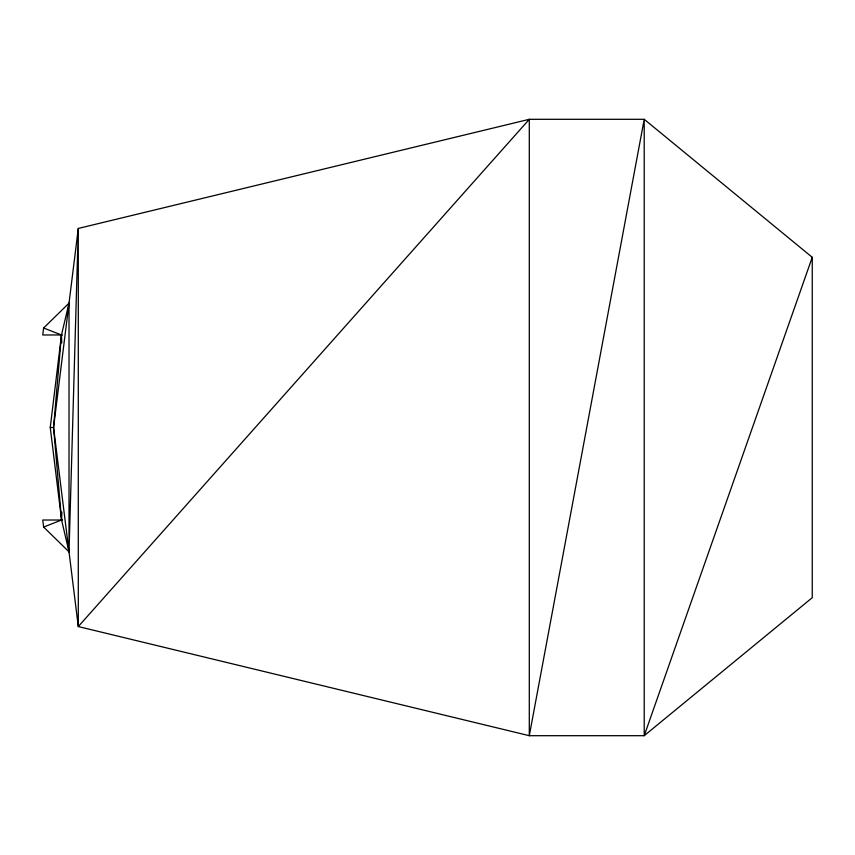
<?xml version="1.0" encoding="UTF-8"?>
<svg xmlns="http://www.w3.org/2000/svg" width="855" height="855" viewBox="0 0 855 855"><rect width="100%" height="100%" fill="white"/><g stroke="black" fill="none" stroke-linecap="round" stroke-linejoin="round"><path stroke-width="1.28" d="M62.436 520.022L42.75 520.022L43.616 527.033L69.02 551.849L61.571 520.022L61.87 512.092M43.616 527.033L61.571 520.022L53.566 427.5L61.464 334.978L69.02 303.151L43.616 328.01L42.75 334.978L62.436 334.978M61.571 520.022L50.253 427.5L61.464 334.978L43.616 328.01M53.566 427.5L78.297 228.445L529.298 119.305L644.21 119.305L812.25 257.312L812.25 597.688L644.21 735.695L529.298 735.695L78.297 626.555L53.566 427.5L50.253 427.5M812.25 257.312L644.21 735.695L644.21 119.305L529.298 735.695L529.298 119.305L78.297 626.555L78.297 228.445L69.02 551.849L69.02 303.151M61.464 334.978L61.774 342.908"/></g></svg>
